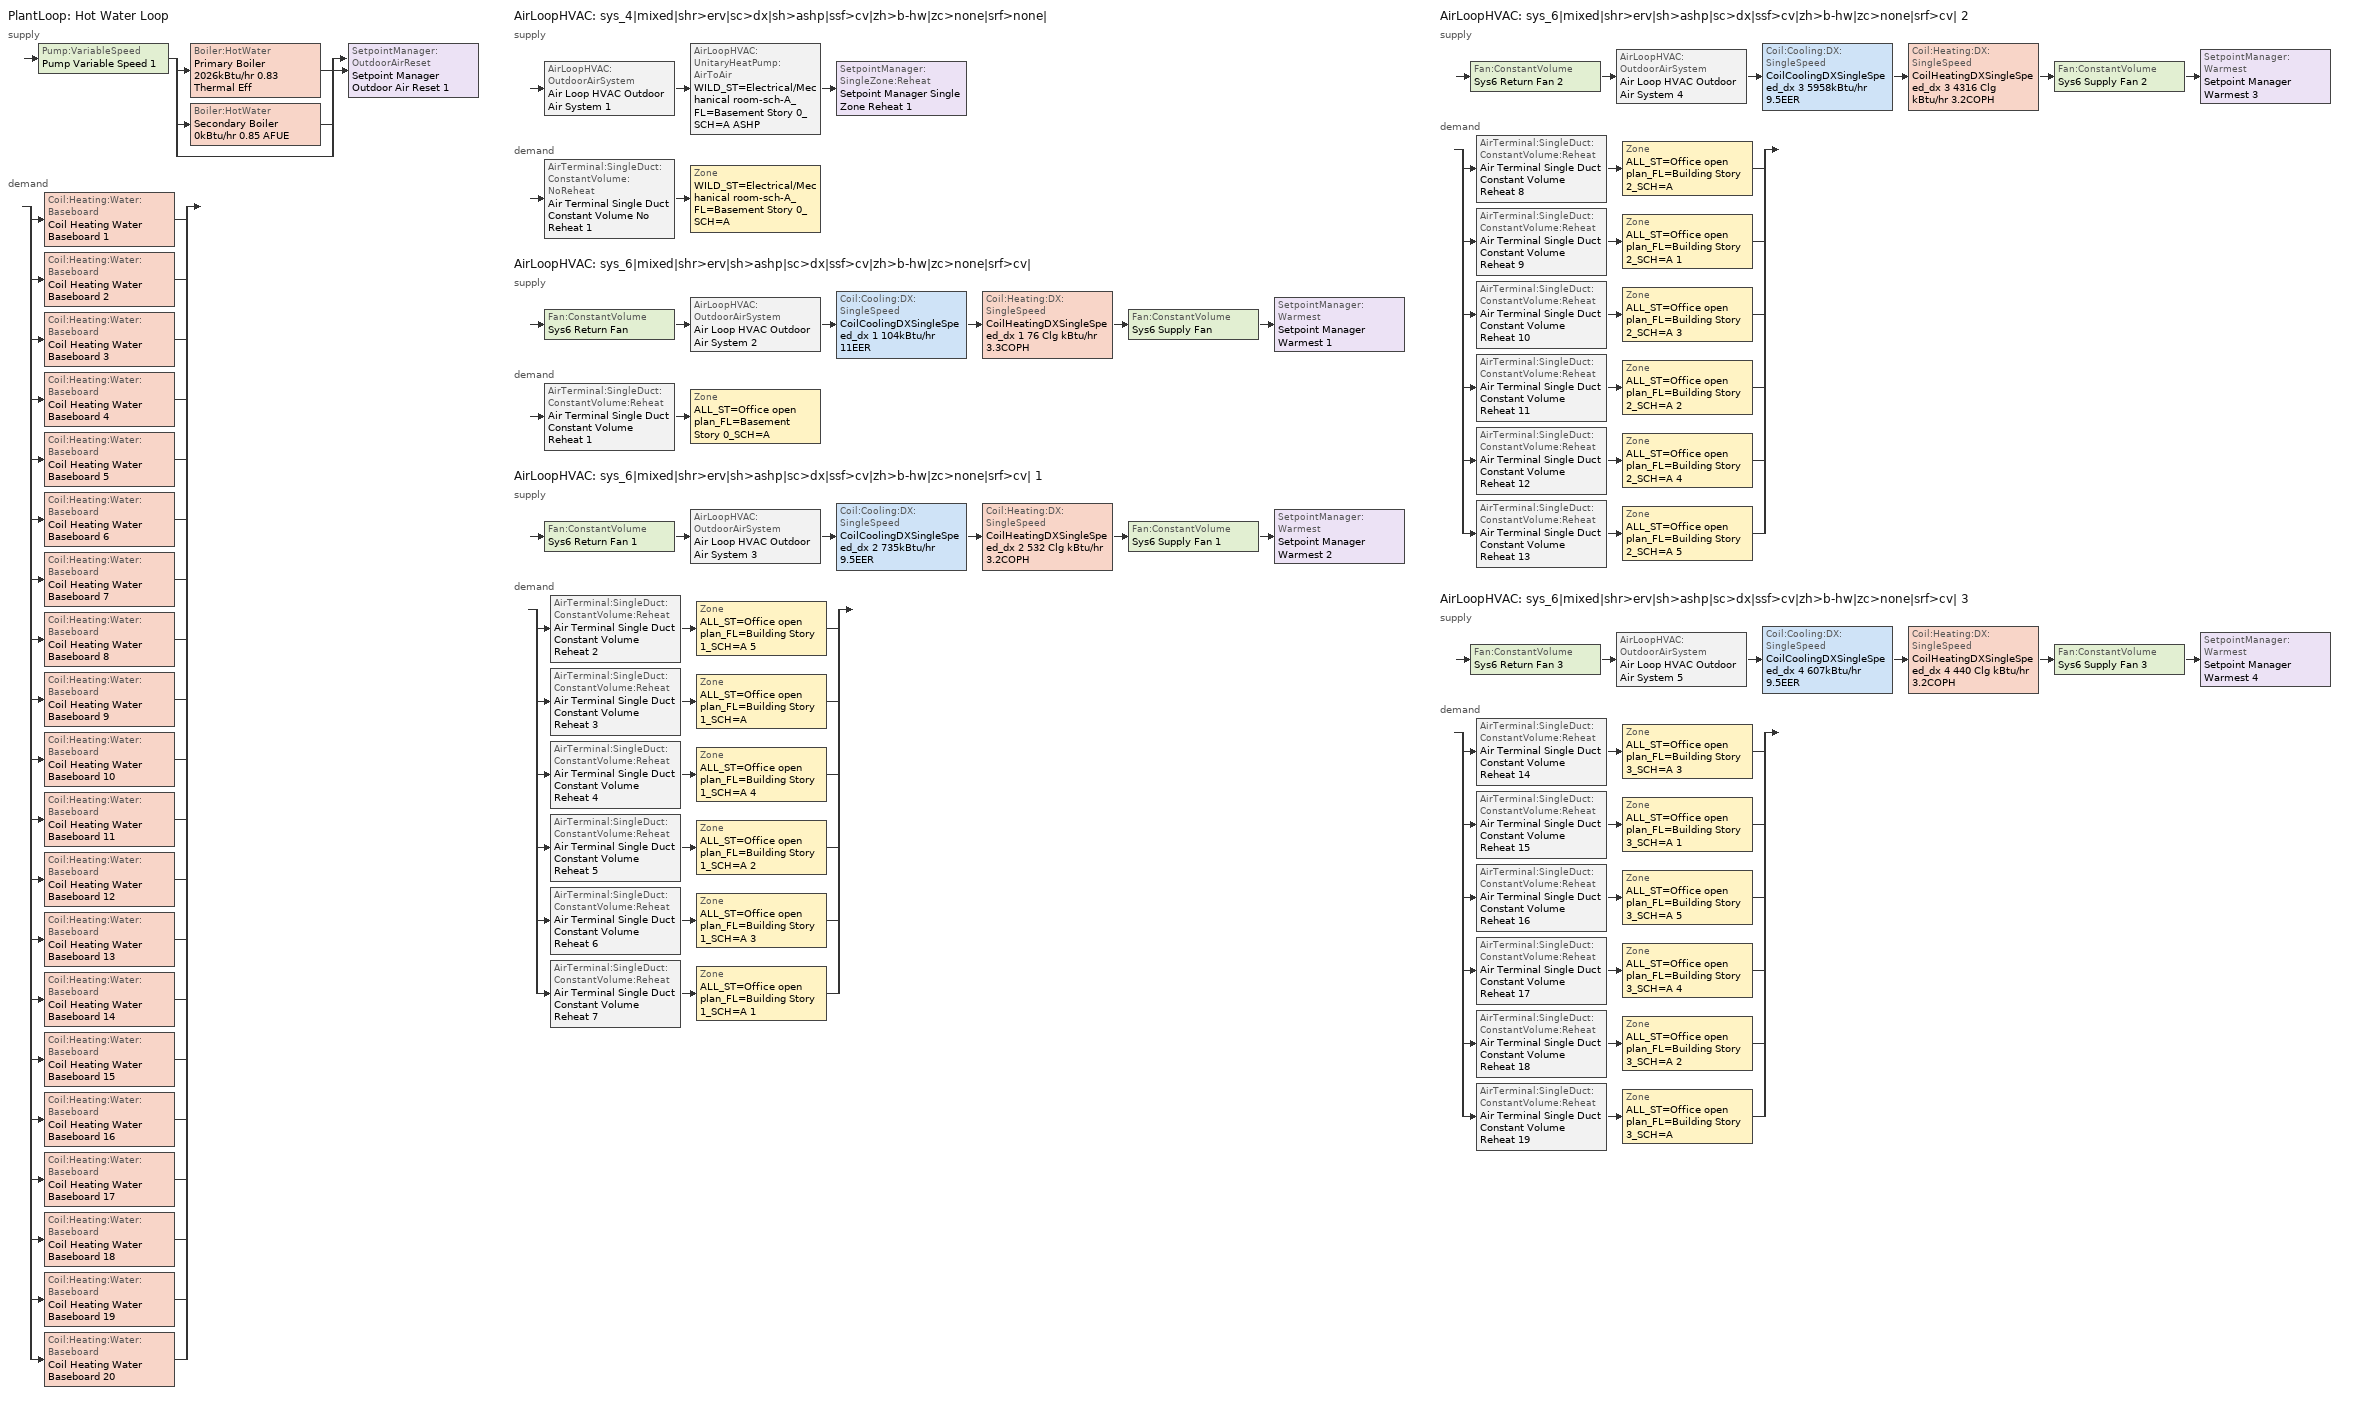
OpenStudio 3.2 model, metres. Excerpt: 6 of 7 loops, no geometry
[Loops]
PlantLoop 'Hot Water Loop'
 supply: Pump:VariableSpeed 'Pump Variable Speed 1' > split
  | Boiler:HotWater 'Primary Boiler 2026kBtu/hr 0.83 Thermal Eff'
  | Boiler:HotWater 'Secondary Boiler 0kBtu/hr 0.85 AFUE'
  | bypass
  join > SetpointManager:OutdoorAirReset 'Setpoint Manager Outdoor Air Reset 1'
 demand: split
  | Coil:Heating:Water:Baseboard 'Coil Heating Water Baseboard 1'
  | Coil:Heating:Water:Baseboard 'Coil Heating Water Baseboard 2'
  | Coil:Heating:Water:Baseboard 'Coil Heating Water Baseboard 3'
  | Coil:Heating:Water:Baseboard 'Coil Heating Water Baseboard 4'
  | Coil:Heating:Water:Baseboard 'Coil Heating Water Baseboard 5'
  | Coil:Heating:Water:Baseboard 'Coil Heating Water Baseboard 6'
  | Coil:Heating:Water:Baseboard 'Coil Heating Water Baseboard 7'
  | Coil:Heating:Water:Baseboard 'Coil Heating Water Baseboard 8'
  | Coil:Heating:Water:Baseboard 'Coil Heating Water Baseboard 9'
  | Coil:Heating:Water:Baseboard 'Coil Heating Water Baseboard 10'
  | Coil:Heating:Water:Baseboard 'Coil Heating Water Baseboard 11'
  | Coil:Heating:Water:Baseboard 'Coil Heating Water Baseboard 12'
  | Coil:Heating:Water:Baseboard 'Coil Heating Water Baseboard 13'
  | Coil:Heating:Water:Baseboard 'Coil Heating Water Baseboard 14'
  | Coil:Heating:Water:Baseboard 'Coil Heating Water Baseboard 15'
  | Coil:Heating:Water:Baseboard 'Coil Heating Water Baseboard 16'
  | Coil:Heating:Water:Baseboard 'Coil Heating Water Baseboard 17'
  | Coil:Heating:Water:Baseboard 'Coil Heating Water Baseboard 18'
  | Coil:Heating:Water:Baseboard 'Coil Heating Water Baseboard 19'
  | Coil:Heating:Water:Baseboard 'Coil Heating Water Baseboard 20'
AirLoopHVAC 'sys_4|mixed|shr>erv|sc>dx|sh>ashp|ssf>cv|zh>b-hw|zc>none|srf>none|'
 supply: AirLoopHVAC:OutdoorAirSystem 'Air Loop HVAC Outdoor Air System 1' > AirLoopHVAC:UnitaryHeatPump:AirToAir 'WILD_ST=Electrical/Mechanical room-sch-A_FL=Basement Story 0_SCH=A ASHP' > SetpointManager:SingleZone:Reheat 'Setpoint Manager Single Zone Reheat 1'
 demand: AirTerminal:SingleDuct:ConstantVolume:NoReheat 'Air Terminal Single Duct Constant Volume No Reheat 1' > Zone 'WILD_ST=Electrical/Mechanical room-sch-A_FL=Basement Story 0_SCH=A'
AirLoopHVAC 'sys_6|mixed|shr>erv|sh>ashp|sc>dx|ssf>cv|zh>b-hw|zc>none|srf>cv|'
 supply: Fan:ConstantVolume 'Sys6 Return Fan' > AirLoopHVAC:OutdoorAirSystem 'Air Loop HVAC Outdoor Air System 2' > Coil:Cooling:DX:SingleSpeed 'CoilCoolingDXSingleSpeed_dx 1 104kBtu/hr 11EER' > Coil:Heating:DX:SingleSpeed 'CoilHeatingDXSingleSpeed_dx 1 76 Clg kBtu/hr 3.3COPH' > Fan:ConstantVolume 'Sys6 Supply Fan' > SetpointManager:Warmest 'Setpoint Manager Warmest 1'
 demand: AirTerminal:SingleDuct:ConstantVolume:Reheat 'Air Terminal Single Duct Constant Volume Reheat 1' > Zone 'ALL_ST=Office open plan_FL=Basement Story 0_SCH=A'
AirLoopHVAC 'sys_6|mixed|shr>erv|sh>ashp|sc>dx|ssf>cv|zh>b-hw|zc>none|srf>cv| 1'
 supply: Fan:ConstantVolume 'Sys6 Return Fan 1' > AirLoopHVAC:OutdoorAirSystem 'Air Loop HVAC Outdoor Air System 3' > Coil:Cooling:DX:SingleSpeed 'CoilCoolingDXSingleSpeed_dx 2 735kBtu/hr 9.5EER' > Coil:Heating:DX:SingleSpeed 'CoilHeatingDXSingleSpeed_dx 2 532 Clg kBtu/hr 3.2COPH' > Fan:ConstantVolume 'Sys6 Supply Fan 1' > SetpointManager:Warmest 'Setpoint Manager Warmest 2'
 demand: split
  | AirTerminal:SingleDuct:ConstantVolume:Reheat 'Air Terminal Single Duct Constant Volume Reheat 2' > Zone 'ALL_ST=Office open plan_FL=Building Story 1_SCH=A 5'
  | AirTerminal:SingleDuct:ConstantVolume:Reheat 'Air Terminal Single Duct Constant Volume Reheat 3' > Zone 'ALL_ST=Office open plan_FL=Building Story 1_SCH=A'
  | AirTerminal:SingleDuct:ConstantVolume:Reheat 'Air Terminal Single Duct Constant Volume Reheat 4' > Zone 'ALL_ST=Office open plan_FL=Building Story 1_SCH=A 4'
  | AirTerminal:SingleDuct:ConstantVolume:Reheat 'Air Terminal Single Duct Constant Volume Reheat 5' > Zone 'ALL_ST=Office open plan_FL=Building Story 1_SCH=A 2'
  | AirTerminal:SingleDuct:ConstantVolume:Reheat 'Air Terminal Single Duct Constant Volume Reheat 6' > Zone 'ALL_ST=Office open plan_FL=Building Story 1_SCH=A 3'
  | AirTerminal:SingleDuct:ConstantVolume:Reheat 'Air Terminal Single Duct Constant Volume Reheat 7' > Zone 'ALL_ST=Office open plan_FL=Building Story 1_SCH=A 1'
AirLoopHVAC 'sys_6|mixed|shr>erv|sh>ashp|sc>dx|ssf>cv|zh>b-hw|zc>none|srf>cv| 2'
 supply: Fan:ConstantVolume 'Sys6 Return Fan 2' > AirLoopHVAC:OutdoorAirSystem 'Air Loop HVAC Outdoor Air System 4' > Coil:Cooling:DX:SingleSpeed 'CoilCoolingDXSingleSpeed_dx 3 5958kBtu/hr 9.5EER' > Coil:Heating:DX:SingleSpeed 'CoilHeatingDXSingleSpeed_dx 3 4316 Clg kBtu/hr 3.2COPH' > Fan:ConstantVolume 'Sys6 Supply Fan 2' > SetpointManager:Warmest 'Setpoint Manager Warmest 3'
 demand: split
  | AirTerminal:SingleDuct:ConstantVolume:Reheat 'Air Terminal Single Duct Constant Volume Reheat 8' > Zone 'ALL_ST=Office open plan_FL=Building Story 2_SCH=A'
  | AirTerminal:SingleDuct:ConstantVolume:Reheat 'Air Terminal Single Duct Constant Volume Reheat 9' > Zone 'ALL_ST=Office open plan_FL=Building Story 2_SCH=A 1'
  | AirTerminal:SingleDuct:ConstantVolume:Reheat 'Air Terminal Single Duct Constant Volume Reheat 10' > Zone 'ALL_ST=Office open plan_FL=Building Story 2_SCH=A 3'
  | AirTerminal:SingleDuct:ConstantVolume:Reheat 'Air Terminal Single Duct Constant Volume Reheat 11' > Zone 'ALL_ST=Office open plan_FL=Building Story 2_SCH=A 2'
  | AirTerminal:SingleDuct:ConstantVolume:Reheat 'Air Terminal Single Duct Constant Volume Reheat 12' > Zone 'ALL_ST=Office open plan_FL=Building Story 2_SCH=A 4'
  | AirTerminal:SingleDuct:ConstantVolume:Reheat 'Air Terminal Single Duct Constant Volume Reheat 13' > Zone 'ALL_ST=Office open plan_FL=Building Story 2_SCH=A 5'
AirLoopHVAC 'sys_6|mixed|shr>erv|sh>ashp|sc>dx|ssf>cv|zh>b-hw|zc>none|srf>cv| 3'
 supply: Fan:ConstantVolume 'Sys6 Return Fan 3' > AirLoopHVAC:OutdoorAirSystem 'Air Loop HVAC Outdoor Air System 5' > Coil:Cooling:DX:SingleSpeed 'CoilCoolingDXSingleSpeed_dx 4 607kBtu/hr 9.5EER' > Coil:Heating:DX:SingleSpeed 'CoilHeatingDXSingleSpeed_dx 4 440 Clg kBtu/hr 3.2COPH' > Fan:ConstantVolume 'Sys6 Supply Fan 3' > SetpointManager:Warmest 'Setpoint Manager Warmest 4'
 demand: split
  | AirTerminal:SingleDuct:ConstantVolume:Reheat 'Air Terminal Single Duct Constant Volume Reheat 14' > Zone 'ALL_ST=Office open plan_FL=Building Story 3_SCH=A 3'
  | AirTerminal:SingleDuct:ConstantVolume:Reheat 'Air Terminal Single Duct Constant Volume Reheat 15' > Zone 'ALL_ST=Office open plan_FL=Building Story 3_SCH=A 1'
  | AirTerminal:SingleDuct:ConstantVolume:Reheat 'Air Terminal Single Duct Constant Volume Reheat 16' > Zone 'ALL_ST=Office open plan_FL=Building Story 3_SCH=A 5'
  | AirTerminal:SingleDuct:ConstantVolume:Reheat 'Air Terminal Single Duct Constant Volume Reheat 17' > Zone 'ALL_ST=Office open plan_FL=Building Story 3_SCH=A 4'
  | AirTerminal:SingleDuct:ConstantVolume:Reheat 'Air Terminal Single Duct Constant Volume Reheat 18' > Zone 'ALL_ST=Office open plan_FL=Building Story 3_SCH=A 2'
  | AirTerminal:SingleDuct:ConstantVolume:Reheat 'Air Terminal Single Duct Constant Volume Reheat 19' > Zone 'ALL_ST=Office open plan_FL=Building Story 3_SCH=A'
[Sizing:Zone] Zone Cooling Design Supply Air Temperature Input Method=TemperatureDifference; Zone Cooling Design Supply Air Temperature {C}=14; Zone Cooling Design Supply Air Temperature Difference {deltaC}=11; Zone Heating Design Supply Air Temperature Input Method=TemperatureDifference; Zone Heating Design Supply Air Temperature {C}=40; Zone Heating Design Supply Air Temperature Difference {deltaC}=21; Zone Cooling Design Supply Air Humidity Ratio {kg-H2O/kg-air}=0.0085; Zone Heating Design Supply Air Humidity Ratio {kg-H2O/kg-air}=0.008; Zone Heating Sizing Factor=1.3; Zone Cooling Sizing Factor=1; Cooling Design Air Flow Method=DesignDay; Heating Design Air Flow Method=DesignDay; Account for Dedicated Outdoor Air System=No; Dedicated Outdoor Air System Control Strategy=NeutralSupplyAir; Dedicated Outdoor Air Low Setpoint Temperature for Design {C}=autosize; Dedicated Outdoor Air High Setpoint Temperature for Design {C}=autosize
ALL_ST=Office open plan_FL=Building Story 1_SCH=A; ALL_ST=Office open plan_FL=Building Story 1_SCH=A 1; ALL_ST=Office open plan_FL=Building Story 1_SCH=A 2; ALL_ST=Office open plan_FL=Basement Story 0_SCH=A; ALL_ST=Office open plan_FL=Building Story 3_SCH=A; ALL_ST=Office open plan_FL=Building Story 2_SCH=A; ALL_ST=Office open plan_FL=Building Story 1_SCH=A 3; ALL_ST=Office open plan_FL=Building Story 1_SCH=A 4; ALL_ST=Office open plan_FL=Building Story 2_SCH=A 1; ALL_ST=Office open plan_FL=Building Story 2_SCH=A 2; ALL_ST=Office open plan_FL=Building Story 2_SCH=A 3; ALL_ST=Office open plan_FL=Building Story 3_SCH=A 1; ALL_ST=Office open plan_FL=Building Story 1_SCH=A 5; ALL_ST=Office open plan_FL=Building Story 3_SCH=A 2; ALL_ST=Office open plan_FL=Building Story 3_SCH=A 3; ALL_ST=Office open plan_FL=Building Story 2_SCH=A 4; ALL_ST=Office open plan_FL=Building Story 3_SCH=A 4; ALL_ST=Office open plan_FL=Building Story 3_SCH=A 5; ALL_ST=Office open plan_FL=Building Story 2_SCH=A 5; WILD_ST=Electrical/Mechanical room-sch-A_FL=Basement Story 0_SCH=A
[Zone equipment]
ALL_ST=Office open plan_FL=Building Story 1_SCH=A: Zone HVAC Baseboard Convective Water 4, Air Terminal Single Duct Constant Volume Reheat 3
ALL_ST=Office open plan_FL=Building Story 1_SCH=A 1: Zone HVAC Baseboard Convective Water 8, Air Terminal Single Duct Constant Volume Reheat 7
ALL_ST=Office open plan_FL=Building Story 1_SCH=A 2: Zone HVAC Baseboard Convective Water 6, Air Terminal Single Duct Constant Volume Reheat 5
ALL_ST=Office open plan_FL=Basement Story 0_SCH=A: Zone HVAC Baseboard Convective Water 2, Air Terminal Single Duct Constant Volume Reheat 1
ALL_ST=Office open plan_FL=Building Story 3_SCH=A: Zone HVAC Baseboard Convective Water 20, Air Terminal Single Duct Constant Volume Reheat 19
ALL_ST=Office open plan_FL=Building Story 2_SCH=A: Zone HVAC Baseboard Convective Water 9, Air Terminal Single Duct Constant Volume Reheat 8
ALL_ST=Office open plan_FL=Building Story 1_SCH=A 3: Zone HVAC Baseboard Convective Water 7, Air Terminal Single Duct Constant Volume Reheat 6
ALL_ST=Office open plan_FL=Building Story 1_SCH=A 4: Zone HVAC Baseboard Convective Water 5, Air Terminal Single Duct Constant Volume Reheat 4
ALL_ST=Office open plan_FL=Building Story 2_SCH=A 1: Zone HVAC Baseboard Convective Water 10, Air Terminal Single Duct Constant Volume Reheat 9
ALL_ST=Office open plan_FL=Building Story 2_SCH=A 2: Zone HVAC Baseboard Convective Water 12, Air Terminal Single Duct Constant Volume Reheat 11
ALL_ST=Office open plan_FL=Building Story 2_SCH=A 3: Zone HVAC Baseboard Convective Water 11, Air Terminal Single Duct Constant Volume Reheat 10
ALL_ST=Office open plan_FL=Building Story 3_SCH=A 1: Zone HVAC Baseboard Convective Water 16, Air Terminal Single Duct Constant Volume Reheat 15
ALL_ST=Office open plan_FL=Building Story 1_SCH=A 5: Zone HVAC Baseboard Convective Water 3, Air Terminal Single Duct Constant Volume Reheat 2
ALL_ST=Office open plan_FL=Building Story 3_SCH=A 2: Zone HVAC Baseboard Convective Water 19, Air Terminal Single Duct Constant Volume Reheat 18
ALL_ST=Office open plan_FL=Building Story 3_SCH=A 3: Zone HVAC Baseboard Convective Water 15, Air Terminal Single Duct Constant Volume Reheat 14
ALL_ST=Office open plan_FL=Building Story 2_SCH=A 4: Zone HVAC Baseboard Convective Water 13, Air Terminal Single Duct Constant Volume Reheat 12
ALL_ST=Office open plan_FL=Building Story 3_SCH=A 4: Zone HVAC Baseboard Convective Water 18, Air Terminal Single Duct Constant Volume Reheat 17
ALL_ST=Office open plan_FL=Building Story 3_SCH=A 5: Zone HVAC Baseboard Convective Water 17, Air Terminal Single Duct Constant Volume Reheat 16
ALL_ST=Office open plan_FL=Building Story 2_SCH=A 5: Zone HVAC Baseboard Convective Water 14, Air Terminal Single Duct Constant Volume Reheat 13
WILD_ST=Electrical/Mechanical room-sch-A_FL=Basement Story 0_SCH=A: Zone HVAC Baseboard Convective Water 1, Air Terminal Single Duct Constant Volume No Reheat 1
[PlantLoop]
Hot Water Loop: Fluid Type=Water; Glycol Concentration=0; Plant Loop Volume {m3}=Autocalculate; Load Distribution Scheme=Optimal
[Sizing:Plant]
Hot Water Loop: Loop Type=Heating; Design Loop Exit Temperature {C}=82; Loop Design Temperature Difference {deltaC}=16; Sizing Option=NonCoincident; Zone Timesteps in Averaging Window=1; Coincident Sizing Factor Mode=None
[Pump:VariableSpeed]
Pump Variable Speed 1: Motor Efficiency=0.895; Pump Control Type=Intermittent; Skin Loss Radiative Fraction=0.5; Design Power Sizing Method=PowerPerFlowPerPressure; Design Electric Power per Unit Flow Rate {W/(m3/s)}=348701.1; Design Shaft Power per Unit Flow Rate per Unit Head {W-s/m3-Pa}=1.50185; Design Minimum Flow Rate Fraction=0
[Boiler:HotWater] Fuel Type=NaturalGas; Normalized Boiler Efficiency Curve=BOILER-EFFFPLR-NECB2011; Water Outlet Upper Temperature Limit {C}=99; Parasitic Electric Load {W}=0; Sizing Factor=1
Name | Nominal Capacity {W} | Nominal Thermal Efficiency | Minimum Part Load Ratio | Boiler Flow Mode
Primary Boiler 2026kBtu/hr 0.83 Thermal Eff | 593695 | 0.83 | 0.25 | LeavingSetpointModulated
Secondary Boiler 0kBtu/hr 0.85 AFUE | 0.001 | 0.85 |  | ConstantFlow
[SetpointManager:OutdoorAirReset]
Setpoint Manager Outdoor Air Reset 1: Control Variable=Temperature; Setpoint at Outdoor Low Temperature {C}=82; Outdoor Low Temperature {C}=-16; Setpoint at Outdoor High Temperature {C}=60; Outdoor High Temperature {C}=0
[AirLoopHVAC] Design Supply Air Flow Rate {m3/s}=autosize; Design Return Air Flow Fraction of Supply Air Flow=1
Name | Availability Schedule
sys_4|mixed|shr>erv|sc>dx|sh>ashp|ssf>cv|zh>b-hw|zc>none|srf>none| | sys_4|mixed|shr>none|sc>dx|sh>ashp|ssf>cv|zh>b-hw|zc>none|srf>none| Occ Sch
sys_6|mixed|shr>erv|sh>ashp|sc>dx|ssf>cv|zh>b-hw|zc>none|srf>cv| | sys_6|mixed|shr>none|sh>ashp|sc>dx|ssf>cv|zh>b-hw|zc>none|srf>cv| Occ Sch
sys_6|mixed|shr>erv|sh>ashp|sc>dx|ssf>cv|zh>b-hw|zc>none|srf>cv| 1 | sys_6|mixed|shr>none|sh>ashp|sc>dx|ssf>cv|zh>b-hw|zc>none|srf>cv| 1 Occ Sch
sys_6|mixed|shr>erv|sh>ashp|sc>dx|ssf>cv|zh>b-hw|zc>none|srf>cv| 2 | sys_6|mixed|shr>none|sh>ashp|sc>dx|ssf>cv|zh>b-hw|zc>none|srf>cv| 2 Occ Sch
sys_6|mixed|shr>erv|sh>ashp|sc>dx|ssf>cv|zh>b-hw|zc>none|srf>cv| 3 | sys_6|mixed|shr>none|sh>ashp|sc>dx|ssf>cv|zh>b-hw|zc>none|srf>cv| 3 Occ Sch
[Sizing:System] Type of Load to Size On=Sensible; Design Outdoor Air Flow Rate {m3/s}=Autosize; Preheat Design Temperature {C}=7; Preheat Design Humidity Ratio {kg-H2O/kg-Air}=0.008; Precool Design Humidity Ratio {kg-H2O/kg-Air}=0.008; Central Cooling Design Supply Air Temperature {C}=13; Sizing Option=NonCoincident; 100% Outdoor Air in Cooling=No; 100% Outdoor Air in Heating=No; Central Cooling Design Supply Air Humidity Ratio {kg-H2O/kg-Air}=0.0085; Central Heating Design Supply Air Humidity Ratio {kg-H2O/kg-Air}=0.008; Cooling Design Air Flow Method=DesignDay; Cooling Design Air Flow Rate {m3/s}=0; Heating Design Air Flow Method=DesignDay; Heating Design Air Flow Rate {m3/s}=0; System Outdoor Air Method=ZoneSum; Zone Maximum Outdoor Air Fraction=1; Cooling Supply Air Flow Rate Per Floor Area {m3/s-m2}=0.00996765; Cooling Fraction of Autosized Cooling Supply Air Flow Rate=1; Cooling Supply Air Flow Rate Per Unit Cooling Capacity {m3/s-W}=3.94755e-05; Heating Supply Air Flow Rate Per Floor Area {m3/s-m2}=0.00996765; Heating Fraction of Autosized Heating Supply Air Flow Rate=1; Heating Fraction of Autosized Cooling Supply Air Flow Rate=1; Heating Supply Air Flow Rate Per Unit Heating Capacity {m3/s-W}=3.15882e-05; Cooling Design Capacity Method=CoolingDesignCapacity; Cooling Design Capacity {W}=autosize; Cooling Design Capacity Per Floor Area {W/m2}=234.7; Fraction of Autosized Cooling Design Capacity=1; Heating Design Capacity Method=HeatingDesignCapacity; Heating Design Capacity {W}=autosize; Heating Design Capacity Per Floor Area {W/m2}=157; Fraction of Autosized Heating Design Capacity=1; Central Cooling Capacity Control Method=OnOff
Name | Central Heating Maximum System Air Flow Ratio | Precool Design Temperature {C} | Central Heating Design Supply Air Temperature {C}
sys_4|mixed|shr>erv|sc>dx|sh>ashp|ssf>cv|zh>b-hw|zc>none|srf>none| | 1 | 13 | 43
sys_6|mixed|shr>erv|sh>ashp|sc>dx|ssf>cv|zh>b-hw|zc>none|srf>cv|; sys_6|mixed|shr>erv|sh>ashp|sc>dx|ssf>cv|zh>b-hw|zc>none|srf>cv| 1; sys_6|mixed|shr>erv|sh>ashp|sc>dx|ssf>cv|zh>b-hw|zc>none|srf>cv| 2; sys_6|mixed|shr>erv|sh>ashp|sc>dx|ssf>cv|zh>b-hw|zc>none|srf>cv| 3 | 0.3 | 12.8 | 13.1
[Fan:OnOff]
Fan On Off 1: Availability Schedule=Always On Discrete; Fan Total Efficiency=0.39975; Pressure Rise {Pa}=1110.94; Maximum Flow Rate {m3/s}=autosize; Motor Efficiency=0.615; Motor In Airstream Fraction=1; Fan Power Ratio Function of Speed Ratio Curve=Fan On Off Power Curve; Fan Efficiency Ratio Function of Speed Ratio Curve=Fan On Off Efficiency Curve
[Coil:Cooling:DX:SingleSpeed] Availability Schedule=Always On Discrete; Rated Total Cooling Capacity {W}=autosize; Rated Sensible Heat Ratio=autosize; Rated Air Flow Rate {m3/s}=autosize; Rated Evaporator Fan Power Per Volume Flow Rate {W/(m3/s)}=773.3; Total Cooling Capacity Function of Temperature Curve=DXCOOL-NECB2011-REF-CAPFT; Total Cooling Capacity Function of Flow Fraction Curve=DXCOOL-NECB2011-REF-CAPFFLOW; Energy Input Ratio Function of Temperature Curve=DXCOOL-NECB2011-REF-COOLEIRFT; Energy Input Ratio Function of Flow Fraction Curve=DXCOOL-NECB2011-REF-COOLEIRFFLOW; Part Load Fraction Correlation Curve=DXCOOL-NECB2011-REF-COOLPLFFPLR; Minimum Outdoor Dry-Bulb Temperature for Compressor Operation {C}=-25; Condenser Type=AirCooled; Evaporative Condenser Effectiveness=0; Evaporative Condenser Air Flow Rate {m3/s}=Autosize; Evaporative Condenser Pump Rated Power Consumption {W}=Autosize; Crankcase Heater Capacity {W}=0; Maximum Outdoor Dry-Bulb Temperature for Crankcase Heater Operation {C}=0; Basin Heater Capacity {W/K}=0; Basin Heater Setpoint Temperature {C}=10
Name | Rated COP {W/W}
CoilCoolingDXSingleSpeed_dx 299kBtu/hr 9.3EER | 3.23281
CoilCoolingDXSingleSpeed_dx 1 104kBtu/hr 11EER | 3.79883
CoilCoolingDXSingleSpeed_dx 2 735kBtu/hr 9.5EER; CoilCoolingDXSingleSpeed_dx 3 5958kBtu/hr 9.5EER; CoilCoolingDXSingleSpeed_dx 4 607kBtu/hr 9.5EER | 3.2994
[Coil:Heating:DX:SingleSpeed] Availability Schedule=Always On Discrete; Rated Air Flow Rate {m3/s}=Autosize; Rated Supply Fan Power Per Volume Flow Rate {W/(m3/s)}=773.3; Total Heating Capacity Function of Temperature Curve=DXHEAT-NECB2011-REF-CAPFT; Total Heating Capacity Function of Flow Fraction Curve=DXHEAT-NECB2011-REF-CAPFFLOW; Energy Input Ratio Function of Temperature Curve=DXHEAT-NECB2011-REF-EIRFT; Energy Input Ratio Function of Flow Fraction Curve=DXHEAT-NECB2011-REF-EIRFFLOW; Part Load Fraction Correlation Curve=DXHEAT-NECB2011-REF-PLFFPLR; Minimum Outdoor Dry-Bulb Temperature for Compressor Operation {C}=-10; Defrost Strategy=Resistive; Defrost Control=Timed; Defrost Time Period Fraction=0.166667; Resistive Defrost Heater Capacity {W}=2000
Name | Rated Total Heating Capacity {W} | Rated COP {W/W}
CoilHeatingDXSingleSpeed_dx 217 Clg kBtu/hr 3.2COPH | 63498.9 | 3.50101
CoilHeatingDXSingleSpeed_dx 1 76 Clg kBtu/hr 3.3COPH | 22156.1 | 3.54152
CoilHeatingDXSingleSpeed_dx 2 532 Clg kBtu/hr 3.2COPH | 156057 | 3.65059
CoilHeatingDXSingleSpeed_dx 3 4316 Clg kBtu/hr 3.2COPH | 1.2648e+06 | 5.4423
CoilHeatingDXSingleSpeed_dx 4 440 Clg kBtu/hr 3.2COPH | 128862 | 3.60664
[Controller:OutdoorAir] Minimum Outdoor Air Flow Rate {m3/s}=autosize; Maximum Outdoor Air Flow Rate {m3/s}=Autosize; Economizer Control Type=DifferentialEnthalpy; Economizer Control Action Type=ModulateFlow; Lockout Type=NoLockout; Minimum Limit Type=FixedMinimum; High Humidity Control=No; Heat Recovery Bypass Control Type=BypassWhenOAFlowGreaterThanMinimum
Name | Minimum Outdoor Air Schedule | Controller Mechanical Ventilation
Controller Outdoor Air 1 | sys_4|mixed|shr>none|sc>dx|sh>ashp|ssf>cv|zh>b-hw|zc>none|srf>none| Occ Sch | Controller Mechanical Ventilation 1
Controller Outdoor Air 2 | sys_6|mixed|shr>none|sh>ashp|sc>dx|ssf>cv|zh>b-hw|zc>none|srf>cv| Occ Sch | Controller Mechanical Ventilation 2
Controller Outdoor Air 3 | sys_6|mixed|shr>none|sh>ashp|sc>dx|ssf>cv|zh>b-hw|zc>none|srf>cv| 1 Occ Sch | Controller Mechanical Ventilation 3
Controller Outdoor Air 4 | sys_6|mixed|shr>none|sh>ashp|sc>dx|ssf>cv|zh>b-hw|zc>none|srf>cv| 2 Occ Sch | Controller Mechanical Ventilation 4
Controller Outdoor Air 5 | sys_6|mixed|shr>none|sh>ashp|sc>dx|ssf>cv|zh>b-hw|zc>none|srf>cv| 3 Occ Sch | Controller Mechanical Ventilation 5
[Controller:MechanicalVentilation] Availability Schedule=Always On Discrete; System Outdoor Air Method=ZoneSum
Controller Mechanical Ventilation 1; Controller Mechanical Ventilation 2; Controller Mechanical Ventilation 3; Controller Mechanical Ventilation 4; Controller Mechanical Ventilation 5
[AirLoopHVAC:OutdoorAirSystem]
Name | Controller
Air Loop HVAC Outdoor Air System 1 | Controller Outdoor Air 1
Air Loop HVAC Outdoor Air System 2 | Controller Outdoor Air 2
Air Loop HVAC Outdoor Air System 3 | Controller Outdoor Air 3
Air Loop HVAC Outdoor Air System 4 | Controller Outdoor Air 4
Air Loop HVAC Outdoor Air System 5 | Controller Outdoor Air 5
[Coil:Heating:Gas] Availability Schedule=Always On Discrete; Nominal Capacity {W}=AutoSize; Parasitic Electric Load {W}=0; Part Load Fraction Correlation Curve=FURNACE-EFFPLR-NECB2011; Parasitic Gas Load {W}=0
Name | Gas Burner Efficiency
Coil Heating Gas 1; Coil Heating Gas 2; Coil Heating Gas 3; Coil Heating Gas 4; Coil Heating Gas 5; Coil Heating Gas 6; Coil Heating Gas 7; Coil Heating Gas 8; Coil Heating Gas 9; Coil Heating Gas 10; Coil Heating Gas 16; Coil Heating Gas 17; Coil Heating Gas 18; Coil Heating Gas 19; Coil Heating Gas 20 | 0.924
Coil Heating Gas 11; Coil Heating Gas 12; Coil Heating Gas 13; Coil Heating Gas 14; Coil Heating Gas 15 | 0.81
[AirLoopHVAC:UnitaryHeatPump:AirToAir]
WILD_ST=Electrical/Mechanical room-sch-A_FL=Basement Story 0_SCH=A ASHP: Availability Schedule=Always On Discrete; Supply Air Flow Rate During Cooling Operation {m3/s}=Autosize; Supply Air Flow Rate During Heating Operation {m3/s}=Autosize; Controlling Zone or Thermostat Location=WILD_ST=Electrical/Mechanical room-sch-A_FL=Basement Story 0_SCH=A; Supply Air Fan=Fan On Off 1; Heating Coil=CoilHeatingDXSingleSpeed_dx 217 Clg kBtu/hr 3.2COPH; Cooling Coil=CoilCoolingDXSingleSpeed_dx 299kBtu/hr 9.3EER; Supplemental Heating Coil=Coil Heating Gas 1; Maximum Supply Air Temperature from Supplemental Heater {C}=Autosize; Supply Air Fan Operating Mode Schedule=sys_4|mixed|shr>none|sc>dx|sh>ashp|ssf>cv|zh>b-hw|zc>none|srf>none| Occ Sch
[SetpointManager:SingleZone:Reheat]
Setpoint Manager Single Zone Reheat 1: Minimum Supply Air Temperature {C}=13; Maximum Supply Air Temperature {C}=43; Control Zone=WILD_ST=Electrical/Mechanical room-sch-A_FL=Basement Story 0_SCH=A
[Coil:Heating:Water:Baseboard] Heating Design Capacity Method=HeatingDesignCapacity; Heating Design Capacity {W}=autosize; Heating Design Capacity Per Floor Area {W/m2}=0; Fraction of Autosized Heating Design Capacity=0.8
Coil Heating Water Baseboard 1; Coil Heating Water Baseboard 2; Coil Heating Water Baseboard 3; Coil Heating Water Baseboard 4; Coil Heating Water Baseboard 5; Coil Heating Water Baseboard 6; Coil Heating Water Baseboard 7; Coil Heating Water Baseboard 8; Coil Heating Water Baseboard 9; Coil Heating Water Baseboard 10; Coil Heating Water Baseboard 11; Coil Heating Water Baseboard 12; Coil Heating Water Baseboard 13; Coil Heating Water Baseboard 14; Coil Heating Water Baseboard 15; Coil Heating Water Baseboard 16; Coil Heating Water Baseboard 17; Coil Heating Water Baseboard 18; Coil Heating Water Baseboard 19; Coil Heating Water Baseboard 20
[ZoneHVAC:Baseboard:Convective:Water] Availability Schedule=Always On Discrete
Name | Heating Coil
Zone HVAC Baseboard Convective Water 1 | Coil Heating Water Baseboard 1
Zone HVAC Baseboard Convective Water 2 | Coil Heating Water Baseboard 2
Zone HVAC Baseboard Convective Water 3 | Coil Heating Water Baseboard 3
Zone HVAC Baseboard Convective Water 4 | Coil Heating Water Baseboard 4
Zone HVAC Baseboard Convective Water 5 | Coil Heating Water Baseboard 5
Zone HVAC Baseboard Convective Water 6 | Coil Heating Water Baseboard 6
Zone HVAC Baseboard Convective Water 7 | Coil Heating Water Baseboard 7
Zone HVAC Baseboard Convective Water 8 | Coil Heating Water Baseboard 8
Zone HVAC Baseboard Convective Water 9 | Coil Heating Water Baseboard 9
Zone HVAC Baseboard Convective Water 10 | Coil Heating Water Baseboard 10
Zone HVAC Baseboard Convective Water 11 | Coil Heating Water Baseboard 11
Zone HVAC Baseboard Convective Water 12 | Coil Heating Water Baseboard 12
Zone HVAC Baseboard Convective Water 13 | Coil Heating Water Baseboard 13
Zone HVAC Baseboard Convective Water 14 | Coil Heating Water Baseboard 14
Zone HVAC Baseboard Convective Water 15 | Coil Heating Water Baseboard 15
Zone HVAC Baseboard Convective Water 16 | Coil Heating Water Baseboard 16
Zone HVAC Baseboard Convective Water 17 | Coil Heating Water Baseboard 17
Zone HVAC Baseboard Convective Water 18 | Coil Heating Water Baseboard 18
Zone HVAC Baseboard Convective Water 19 | Coil Heating Water Baseboard 19
Zone HVAC Baseboard Convective Water 20 | Coil Heating Water Baseboard 20
[AirTerminal:SingleDuct:ConstantVolume:NoReheat]
Air Terminal Single Duct Constant Volume No Reheat 1: Availability Schedule=Always On Discrete; Maximum Air Flow Rate {m3/s}=AutoSize
[Fan:ConstantVolume] Availability Schedule=Always On Discrete; Fan Total Efficiency=0.39975; Pressure Rise {Pa}=640; Maximum Flow Rate {m3/s}=AutoSize; Motor Efficiency=0.615
Sys6 Supply Fan; Sys6 Return Fan; Sys6 Supply Fan 1; Sys6 Return Fan 1; Sys6 Supply Fan 2; Sys6 Return Fan 2; Sys6 Supply Fan 3; Sys6 Return Fan 3
[SetpointManager:Warmest] Control Variable=Temperature; Minimum Setpoint Temperature {C}=13; Maximum Setpoint Temperature {C}=24; Strategy=MaximumTemperature
Setpoint Manager Warmest 1; Setpoint Manager Warmest 2; Setpoint Manager Warmest 3; Setpoint Manager Warmest 4
[AirTerminal:SingleDuct:ConstantVolume:Reheat] Availability Schedule=Always On Discrete; Maximum Air Flow Rate {m3/s}=autosize; Maximum Hot Water or Steam Flow Rate {m3/s}=autosize; Minimum Hot Water or Steam Flow Rate {m3/s}=0; Convergence Tolerance=0.001; Maximum Reheat Air Temperature {C}=35
Name | Reheat Coil
Air Terminal Single Duct Constant Volume Reheat 1 | Coil Heating Gas 2
Air Terminal Single Duct Constant Volume Reheat 2 | Coil Heating Gas 3
Air Terminal Single Duct Constant Volume Reheat 3 | Coil Heating Gas 4
Air Terminal Single Duct Constant Volume Reheat 4 | Coil Heating Gas 5
Air Terminal Single Duct Constant Volume Reheat 5 | Coil Heating Gas 6
Air Terminal Single Duct Constant Volume Reheat 6 | Coil Heating Gas 7
Air Terminal Single Duct Constant Volume Reheat 7 | Coil Heating Gas 8
Air Terminal Single Duct Constant Volume Reheat 8 | Coil Heating Gas 9
Air Terminal Single Duct Constant Volume Reheat 9 | Coil Heating Gas 10
Air Terminal Single Duct Constant Volume Reheat 10 | Coil Heating Gas 11
Air Terminal Single Duct Constant Volume Reheat 11 | Coil Heating Gas 12
Air Terminal Single Duct Constant Volume Reheat 12 | Coil Heating Gas 13
Air Terminal Single Duct Constant Volume Reheat 13 | Coil Heating Gas 14
Air Terminal Single Duct Constant Volume Reheat 14 | Coil Heating Gas 15
Air Terminal Single Duct Constant Volume Reheat 15 | Coil Heating Gas 16
Air Terminal Single Duct Constant Volume Reheat 16 | Coil Heating Gas 17
Air Terminal Single Duct Constant Volume Reheat 17 | Coil Heating Gas 18
Air Terminal Single Duct Constant Volume Reheat 18 | Coil Heating Gas 19
Air Terminal Single Duct Constant Volume Reheat 19 | Coil Heating Gas 20
[Schedule:Ruleset]
Name | Default Day Schedule | Summer Design Day Schedule | Winter Design Day Schedule
sys_4|mixed|shr>none|sc>dx|sh>ashp|ssf>cv|zh>b-hw|zc>none|srf>none| Occ Sch | sys_4|mixed|shr>none|sc>dx|sh>ashp|ssf>cv|zh>b-hw|zc>none|srf>none| Occ Sch Default | sys_4|mixed|shr>none|sc>dx|sh>ashp|ssf>cv|zh>b-hw|zc>none|srf>none| Occ Sch Summer Design Day | sys_4|mixed|shr>none|sc>dx|sh>ashp|ssf>cv|zh>b-hw|zc>none|srf>none| Occ Sch Winter Design Day
sys_6|mixed|shr>none|sh>ashp|sc>dx|ssf>cv|zh>b-hw|zc>none|srf>cv| Occ Sch | sys_6|mixed|shr>none|sh>ashp|sc>dx|ssf>cv|zh>b-hw|zc>none|srf>cv| Occ Sch Default | sys_6|mixed|shr>none|sh>ashp|sc>dx|ssf>cv|zh>b-hw|zc>none|srf>cv| Occ Sch Summer Design Day | sys_6|mixed|shr>none|sh>ashp|sc>dx|ssf>cv|zh>b-hw|zc>none|srf>cv| Occ Sch Winter Design Day
sys_6|mixed|shr>none|sh>ashp|sc>dx|ssf>cv|zh>b-hw|zc>none|srf>cv| 1 Occ Sch | sys_6|mixed|shr>none|sh>ashp|sc>dx|ssf>cv|zh>b-hw|zc>none|srf>cv| 1 Occ Sch Default | sys_6|mixed|shr>none|sh>ashp|sc>dx|ssf>cv|zh>b-hw|zc>none|srf>cv| 1 Occ Sch Summer Design Day | sys_6|mixed|shr>none|sh>ashp|sc>dx|ssf>cv|zh>b-hw|zc>none|srf>cv| 1 Occ Sch Winter Design Day
sys_6|mixed|shr>none|sh>ashp|sc>dx|ssf>cv|zh>b-hw|zc>none|srf>cv| 2 Occ Sch | sys_6|mixed|shr>none|sh>ashp|sc>dx|ssf>cv|zh>b-hw|zc>none|srf>cv| 2 Occ Sch Default | sys_6|mixed|shr>none|sh>ashp|sc>dx|ssf>cv|zh>b-hw|zc>none|srf>cv| 2 Occ Sch Summer Design Day | sys_6|mixed|shr>none|sh>ashp|sc>dx|ssf>cv|zh>b-hw|zc>none|srf>cv| 2 Occ Sch Winter Design Day
sys_6|mixed|shr>none|sh>ashp|sc>dx|ssf>cv|zh>b-hw|zc>none|srf>cv| 3 Occ Sch | sys_6|mixed|shr>none|sh>ashp|sc>dx|ssf>cv|zh>b-hw|zc>none|srf>cv| 3 Occ Sch Default | sys_6|mixed|shr>none|sh>ashp|sc>dx|ssf>cv|zh>b-hw|zc>none|srf>cv| 3 Occ Sch Summer Design Day | sys_6|mixed|shr>none|sh>ashp|sc>dx|ssf>cv|zh>b-hw|zc>none|srf>cv| 3 Occ Sch Winter Design Day
[Schedule:Day]
sys_4|mixed|shr>none|sc>dx|sh>ashp|ssf>cv|zh>b-hw|zc>none|srf>none| Occ Sch Default; sys_6|mixed|shr>none|sh>ashp|sc>dx|ssf>cv|zh>b-hw|zc>none|srf>cv| Occ Sch Default; sys_6|mixed|shr>none|sh>ashp|sc>dx|ssf>cv|zh>b-hw|zc>none|srf>cv| 1 Occ Sch Default; sys_6|mixed|shr>none|sh>ashp|sc>dx|ssf>cv|zh>b-hw|zc>none|srf>cv| 2 Occ Sch Default; sys_6|mixed|shr>none|sh>ashp|sc>dx|ssf>cv|zh>b-hw|zc>none|srf>cv| 3 Occ Sch Default: 8, 0, 0, 19, 0, 1, 24, 0, 0
sys_4|mixed|shr>none|sc>dx|sh>ashp|ssf>cv|zh>b-hw|zc>none|srf>none| Occ Sch Winter Design Day; sys_4|mixed|shr>none|sc>dx|sh>ashp|ssf>cv|zh>b-hw|zc>none|srf>none| Occ Sch Summer Design Day; sys_6|mixed|shr>none|sh>ashp|sc>dx|ssf>cv|zh>b-hw|zc>none|srf>cv| Occ Sch Winter Design Day; sys_6|mixed|shr>none|sh>ashp|sc>dx|ssf>cv|zh>b-hw|zc>none|srf>cv| Occ Sch Summer Design Day; sys_6|mixed|shr>none|sh>ashp|sc>dx|ssf>cv|zh>b-hw|zc>none|srf>cv| 1 Occ Sch Winter Design Day; sys_6|mixed|shr>none|sh>ashp|sc>dx|ssf>cv|zh>b-hw|zc>none|srf>cv| 1 Occ Sch Summer Design Day; sys_6|mixed|shr>none|sh>ashp|sc>dx|ssf>cv|zh>b-hw|zc>none|srf>cv| 2 Occ Sch Winter Design Day; sys_6|mixed|shr>none|sh>ashp|sc>dx|ssf>cv|zh>b-hw|zc>none|srf>cv| 2 Occ Sch Summer Design Day; sys_6|mixed|shr>none|sh>ashp|sc>dx|ssf>cv|zh>b-hw|zc>none|srf>cv| 3 Occ Sch Winter Design Day; sys_6|mixed|shr>none|sh>ashp|sc>dx|ssf>cv|zh>b-hw|zc>none|srf>cv| 3 Occ Sch Summer Design Day: 24, 0, 1
sys_4|mixed|shr>none|sc>dx|sh>ashp|ssf>cv|zh>b-hw|zc>none|srf>none| Occ Sch Sunday; sys_6|mixed|shr>none|sh>ashp|sc>dx|ssf>cv|zh>b-hw|zc>none|srf>cv| Occ Sch Sunday; sys_6|mixed|shr>none|sh>ashp|sc>dx|ssf>cv|zh>b-hw|zc>none|srf>cv| 1 Occ Sch Sunday; sys_6|mixed|shr>none|sh>ashp|sc>dx|ssf>cv|zh>b-hw|zc>none|srf>cv| 2 Occ Sch Sunday; sys_6|mixed|shr>none|sh>ashp|sc>dx|ssf>cv|zh>b-hw|zc>none|srf>cv| 3 Occ Sch Sunday: 24, 0, 0
[Schedule:Rule] Rule Order=0; Apply Sunday=Yes; Apply Saturday=Yes; Date Specification Type=DateRange; Start Month=1; Start Day=1; End Month=12; End Day=31
Name | Schedule Ruleset | Day Schedule
sys_4|mixed|shr>none|sc>dx|sh>ashp|ssf>cv|zh>b-hw|zc>none|srf>none| Occ Sch Sunday Rule | sys_4|mixed|shr>none|sc>dx|sh>ashp|ssf>cv|zh>b-hw|zc>none|srf>none| Occ Sch | sys_4|mixed|shr>none|sc>dx|sh>ashp|ssf>cv|zh>b-hw|zc>none|srf>none| Occ Sch Sunday
sys_6|mixed|shr>none|sh>ashp|sc>dx|ssf>cv|zh>b-hw|zc>none|srf>cv| Occ Sch Sunday Rule | sys_6|mixed|shr>none|sh>ashp|sc>dx|ssf>cv|zh>b-hw|zc>none|srf>cv| Occ Sch | sys_6|mixed|shr>none|sh>ashp|sc>dx|ssf>cv|zh>b-hw|zc>none|srf>cv| Occ Sch Sunday
sys_6|mixed|shr>none|sh>ashp|sc>dx|ssf>cv|zh>b-hw|zc>none|srf>cv| 1 Occ Sch Sunday Rule | sys_6|mixed|shr>none|sh>ashp|sc>dx|ssf>cv|zh>b-hw|zc>none|srf>cv| 1 Occ Sch | sys_6|mixed|shr>none|sh>ashp|sc>dx|ssf>cv|zh>b-hw|zc>none|srf>cv| 1 Occ Sch Sunday
sys_6|mixed|shr>none|sh>ashp|sc>dx|ssf>cv|zh>b-hw|zc>none|srf>cv| 2 Occ Sch Sunday Rule | sys_6|mixed|shr>none|sh>ashp|sc>dx|ssf>cv|zh>b-hw|zc>none|srf>cv| 2 Occ Sch | sys_6|mixed|shr>none|sh>ashp|sc>dx|ssf>cv|zh>b-hw|zc>none|srf>cv| 2 Occ Sch Sunday
sys_6|mixed|shr>none|sh>ashp|sc>dx|ssf>cv|zh>b-hw|zc>none|srf>cv| 3 Occ Sch Sunday Rule | sys_6|mixed|shr>none|sh>ashp|sc>dx|ssf>cv|zh>b-hw|zc>none|srf>cv| 3 Occ Sch | sys_6|mixed|shr>none|sh>ashp|sc>dx|ssf>cv|zh>b-hw|zc>none|srf>cv| 3 Occ Sch Sunday
[Schedule:Constant]
Always On Discrete: Value=1
[Curve:Exponent]
Fan On Off Power Curve: Coefficient1 Constant=1; Coefficient2 Constant=0; Coefficient3 Constant=0; Minimum Value of x=0; Maximum Value of x=1
[Curve:Cubic]
Name | Coefficient1 Constant | Coefficient2 x | Coefficient3 x**2 | Coefficient4 x**3 | Minimum Value of x | Maximum Value of x
Fan On Off Efficiency Curve | 1 | 0 | 0 | 0 | 0 | 1
DXHEAT-NECB2011-REF-CAPFT | 0.729009 | 0.0319275 | 0.000136404 | -8.748e-06 | -20 | 20
DXHEAT-NECB2011-REF-CAPFFLOW | 0.84 | 0.16 | 0 | 0 | 0.5 | 1.5
DXHEAT-NECB2011-REF-EIRFT | 1.2183 | -0.03612 | 0.00142 | -2.68e-05 | -20 | 20
DXHEAT-NECB2011-REF-PLFFPLR | 0.3696 | 2.3362 | -2.9577 | 1.2596 | 0.7 | 1
DXCOOL-NECB2011-REF-COOLPLFFPLR | 0.0277 | 4.9151 | -8.184 | 4.2702 | 0.7 | 1
BOILER-EFFFPLR-NECB2011 | 0.3831 | 2.0567 | -2.6469 | 1.2148 | 0 | 1
FURNACE-EFFPLR-NECB2011 | 0.722 | 0.8211 | -1.0396 | 0.5 | 0 | 1
[Curve:Biquadratic] Minimum Value of x=13; Maximum Value of x=24; Minimum Value of y=24; Maximum Value of y=46
Name | Coefficient1 Constant | Coefficient2 x | Coefficient3 x**2 | Coefficient4 y | Coefficient5 y**2 | Coefficient6 x*y
DXCOOL-NECB2011-REF-CAPFT | 0.867905 | 0.0142459 | 0.00055436 | -0.0075575 | 3.3e-05 | -0.0001918
DXCOOL-NECB2011-REF-COOLEIRFT | 0.114171 | 0.0281822 | -0.0004199 | 0.0214108 | 0.000161028 | -0.000679104
[Curve:Quadratic]
Name | Coefficient1 Constant | Coefficient2 x | Coefficient3 x**2 | Minimum Value of x | Maximum Value of x
DXHEAT-NECB2011-REF-EIRFFLOW | 1.3824 | -0.4336 | 0.0512 | 0 | 1
DXCOOL-NECB2011-REF-CAPFFLOW | 0.8 | 0.2 | 0 | 0.5 | 1.5
DXCOOL-NECB2011-REF-COOLEIRFFLOW | 1.1552 | -0.1808 | 0.0256 | 0.5 | 1.5
